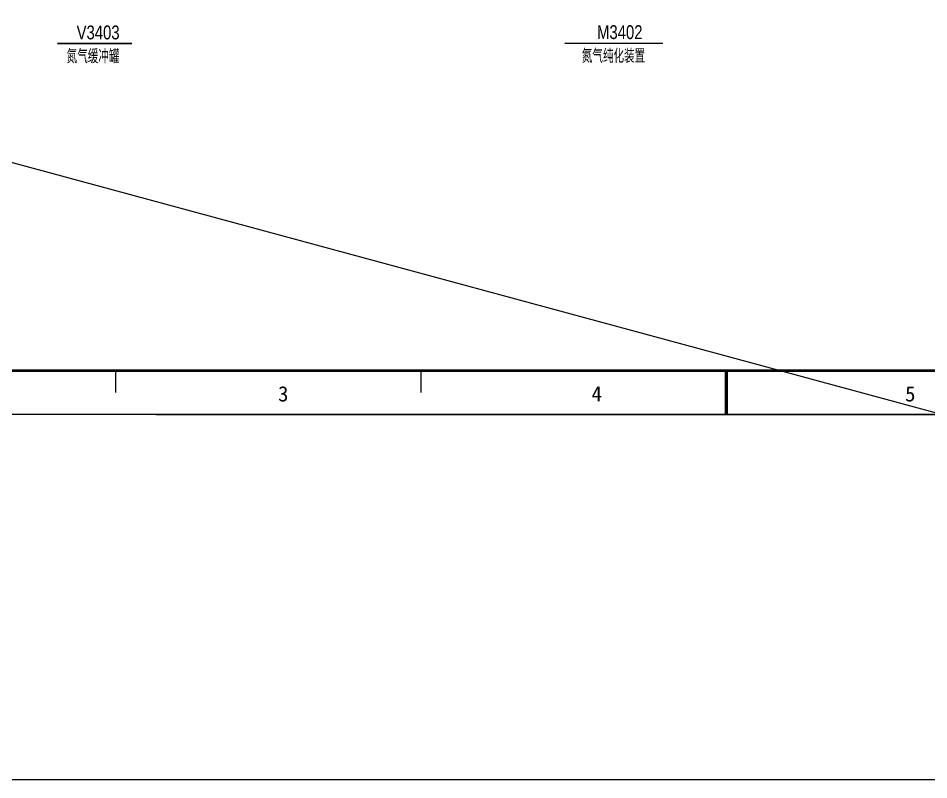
# Model space of a CAD drawing. Header units: millimetres. Extents: x 9671 to 25689, y -17516 to -2951.
# Drawn here: x 24523.6 to 24732, y -3579.6 to -3405.3 of the extents above; entities that cross this region are included whole.
import ezdxf
from ezdxf.enums import TextEntityAlignment as Align

# ---------------------------------------------------------------- set-up
doc = ezdxf.new("R2010")
doc.units = ezdxf.units.MM
doc.layers.add('sb', color=2, linetype='Continuous')
doc.layers.add('图框', color=4, linetype='Continuous')
doc.styles.add('QSDI', font='SimSun.ttf', dxfattribs={"width": 0.8})
doc.styles.add('标准绘图汉字', font='VCADTXT1', dxfattribs={"width": 0.8, "bigfont": 'VCADHZ'})

# ---------------------------------------------------------------- blocks, each defined once
blk = doc.blocks.new('2#图框，横')
for p, q in [((7942.44, 10), (7942.44, 5)), ((8012.32, 10), (8012.32, 5)), ((8371.69, 0), (7777.69, 0)), ((7951.69, 0), (8371.69, 0))]:
    blk.add_line(p, q)
blk.add_lwpolyline([(7802.69, 10, 1, 1, 0), (7802.69, 410, 0.6, 0.6, 0), (8361.69, 410, 0.6, 0.6, 0), (8361.69, 10, 0.6, 0.6, 0)], format="xyseb", close=True)
for const_width in [0.8, 0.5]:
    blk.add_lwpolyline([(8082.19, 10), (8082.19, 0)], dxfattribs=dict(const_width=const_width))
at = {"style": 'QSDI'}
for s, p in [('3', (7979.61, 2.98)), ('4', (8051.36, 2.98)), ('5', (8123.11, 2.98))]:
    blk.add_text(s, height=3.5, dxfattribs=at).set_placement(p)

msp = doc.modelspace()

# ---------------------------------------------------------------- linework, layer by layer
at = {"layer": 'sb', "color": 4}
msp.add_line((22720.71, -2950.5), (25043.94, -3579.58), dxfattribs=at)
msp.add_lwpolyline([(22720.71, -2950.5), (25043.94, -2950.5), (25043.94, -3579.58), (22720.71, -3579.58)], close=True, dxfattribs=at)
at = {"layer": '图框', "color": 7, "const_width": 0.353}
for points in [[(24532.58, -3411.06), (24549.63, -3411.06)], [(24648.7, -3410.99), (24671.16, -3410.99)]]:
    msp.add_lwpolyline(points, dxfattribs=at)

# ---------------------------------------------------------------- block references
msp.add_blockref('2#图框，横', (16603.48, -3495.96))

# ---------------------------------------------------------------- texts
at = {"layer": '图框', "color": 7, "style": '标准绘图汉字', "width": 0.8}
for s, p in [('氮气缓冲罐', (24540.75, -3413.81)), ('氮气纯化装置', (24659.86, -3413.73))]:
    msp.add_text(s, height=3.178, dxfattribs=at).set_placement(p, align=Align.MIDDLE)
at = {"layer": '图框', "color": 7, "char_height": 3.178, "width": 2851.3784, "attachment_point": 1, "style": '标准绘图汉字'}
for s, insert in [('V3403', (24536.99, -3406.92)), ('M3402', (24656.1, -3406.85))]:
    msp.add_mtext(s, dxfattribs=dict(at, insert=insert))

doc.saveas('drawing.dxf')
